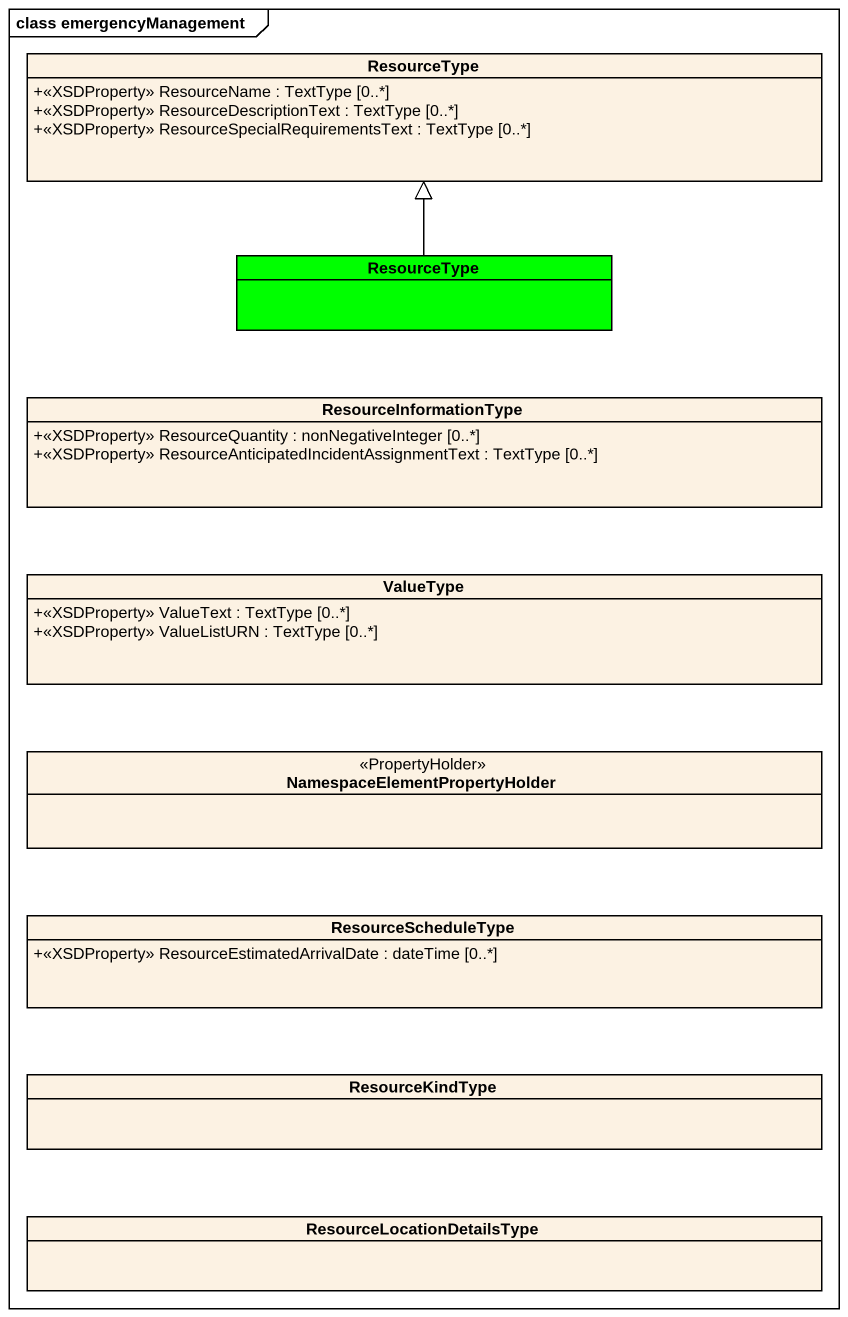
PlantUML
@startuml
mainframe class emergencyManagement
hide circle
hide empty members
skinparam classAttributeIconSize 0
class ResourceType {
  +<<XSDProperty>> ResourceName : TextType [0..*]
  +<<XSDProperty>> ResourceDescriptionText : TextType [0..*]
  +<<XSDProperty>> ResourceSpecialRequirementsText : TextType [0..*]
}
class "ResourceType" as ResourceType_2 #00FF00
class ResourceInformationType {
  +<<XSDProperty>> ResourceQuantity : nonNegativeInteger [0..*]
  +<<XSDProperty>> ResourceAnticipatedIncidentAssignmentText : TextType [0..*]
}
class ValueType {
  +<<XSDProperty>> ValueText : TextType [0..*]
  +<<XSDProperty>> ValueListURN : TextType [0..*]
}
class "NamespaceElementPropertyHolder" as NamespaceElementPropertyHold <<PropertyHolder>>
class ResourceScheduleType {
  +<<XSDProperty>> ResourceEstimatedArrivalDate : dateTime [0..*]
}
class ResourceKindType
class ResourceLocationDetailsType
ResourceType_2 -up-|> ResourceType
@enduml
